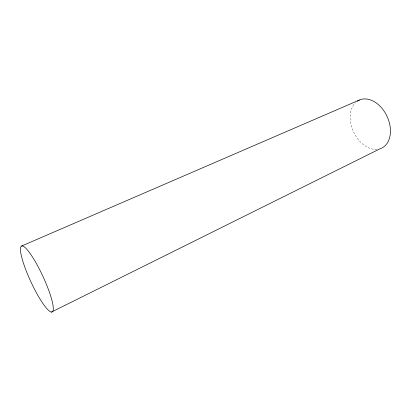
<?xml version="1.0" encoding="UTF-8"?>
<svg xmlns="http://www.w3.org/2000/svg" width="411" height="411" viewBox="0 0 411 411"><rect width="100%" height="100%" fill="white"/><g stroke="black" fill="none" stroke-linecap="round" stroke-linejoin="round"><path stroke-width="0.31" stroke-dasharray="2.06 1.54" d="M376.954 149.393A26.499 18.469 65.1 0 1 353.542 131.885A26.499 18.469 65.1 0 1 355.423 102.76"/><path stroke-width="0.62" d="M51.483 312.067A36.332 6.602 65.1 0 0 36.091 263.004A36.332 6.602 65.1 0 0 23.052 261.93A36.332 6.602 65.1 0 0 51.483 312.067L379.949 148.808A26.499 18.469 65.1 0 0 386.926 116.082A26.499 18.469 65.1 0 0 357.303 101.204M21.583 246.04L359.414 100.032"/></g></svg>
